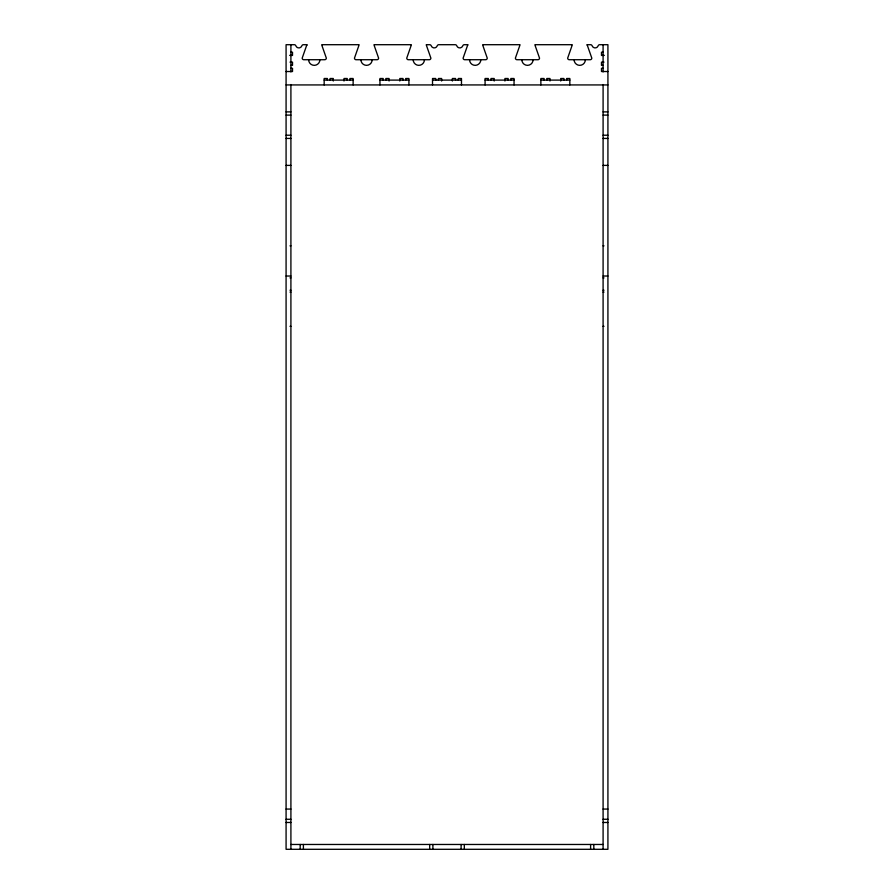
<?xml version="1.0" encoding="UTF-8"?>
<svg xmlns="http://www.w3.org/2000/svg" width="894" height="894" viewBox="0 0 894 894"><rect width="100%" height="100%" fill="white"/><g stroke="black" fill="none" stroke-linecap="round" stroke-linejoin="round"><path stroke-width="1.34" d="M306.731 45.158L302.194 58.11A1.609 1.609 0 0 0 303.804 59.719L324.723 59.719A1.609 1.609 0 0 0 326.332 58.11L321.806 45.158A1.609 1.609 0 0 1 321.739 44.7L359.075 44.7A1.609 1.609 0 0 1 359.008 45.158L354.471 58.11A1.609 1.609 0 0 0 356.08 59.719L377 59.719A1.609 1.609 0 0 0 378.609 58.11L374.072 45.158A1.609 1.609 0 0 1 374.005 44.7L411.341 44.7A1.609 1.609 0 0 1 411.274 45.158L406.748 58.11A1.609 1.609 0 0 0 408.357 59.719L429.276 59.719A1.609 1.609 0 0 0 430.886 58.11L426.349 45.158A1.609 1.609 0 0 1 426.282 44.7L429.679 44.7A1.609 1.609 0 0 1 431.187 45.773A3.218 3.218 0 0 0 437.267 45.773A1.609 1.609 0 0 1 438.775 44.7L455.225 44.7A1.609 1.609 0 0 1 456.733 45.773A3.218 3.218 0 0 0 462.813 45.773A1.609 1.609 0 0 1 464.321 44.7L467.718 44.7A1.609 1.609 0 0 1 467.651 45.158L463.114 58.11A1.609 1.609 0 0 0 464.724 59.719L485.643 59.719A1.609 1.609 0 0 0 487.252 58.11L482.726 45.158A1.609 1.609 0 0 1 482.659 44.7L519.995 44.7A1.609 1.609 0 0 1 519.928 45.158L515.391 58.11A1.609 1.609 0 0 0 517 59.719L537.92 59.719A1.609 1.609 0 0 0 539.529 58.11L534.992 45.158A1.609 1.609 0 0 1 534.925 44.7L572.261 44.7A1.609 1.609 0 0 1 572.194 45.158L567.668 58.11A1.609 1.609 0 0 0 569.277 59.719L590.196 59.719A1.609 1.609 0 0 0 591.806 58.11L587.269 45.158A1.609 1.609 0 0 1 587.202 44.7L590.599 44.7A1.609 1.609 0 0 1 592.107 45.773A3.218 3.218 0 0 0 598.187 45.773A1.609 1.609 0 0 1 599.695 44.7L607.92 44.7L607.92 849.3L286.08 849.3L286.08 44.7L294.305 44.7A1.609 1.609 0 0 1 295.813 45.773A3.218 3.218 0 0 0 301.893 45.773A1.609 1.609 0 0 1 303.401 44.7L306.798 44.7A1.609 1.609 0 0 1 306.731 45.158A1.609 1.609 0 0 0 306.798 44.7M290.908 52.21L292.517 52.21L292.517 55.428L290.103 55.428M603.092 52.21L601.483 52.21L601.483 55.428L603.897 55.428M290.002 55.227L290.908 55.227M603.092 55.227L603.998 55.227M290.002 62.133L292.517 62.133L292.517 65.351L290.908 65.351M603.998 62.133L601.483 62.133L601.483 65.351L603.092 65.351M290.908 68.302L292.517 68.302L292.517 71.52L286.08 71.52M603.092 68.302L601.483 68.302L601.483 71.52L607.92 71.52M324.164 80.102L353.13 80.102M379.95 80.102L408.916 80.102M432.517 80.102L461.483 80.102M485.084 80.102L514.05 80.102M540.87 80.102L569.836 80.102M286.08 84.93L607.92 84.93M286.08 111.884L290.908 111.884M603.092 111.884L607.92 111.884M286.08 115.102L290.908 115.102M603.092 115.102L607.92 115.102M286.08 135.218L290.908 135.218M603.092 135.218L607.92 135.218M286.08 138.436L290.908 138.436M603.092 138.436L607.92 138.436M286.08 165.39L290.908 165.39M603.092 165.39L607.92 165.39M290.002 245.85L290.908 245.85M603.092 245.85L603.998 245.85M286.08 276.022L290.908 276.022M603.092 276.022L607.92 276.022M290.002 277.9L290.908 277.9M603.092 277.9L603.998 277.9M290.002 290.237L290.908 290.237M603.092 290.237L603.998 290.237M290.002 292.114L290.908 292.114M603.092 292.114L603.998 292.114M290.002 326.31L290.908 326.31M603.092 326.31L603.998 326.31M286.08 809.07L290.908 809.07M603.092 809.07L607.92 809.07M286.08 819.262L290.908 819.262M603.092 819.262L607.92 819.262M286.08 822.48L290.908 822.48M603.092 822.48L607.92 822.48M290.908 844.472L603.092 844.472M603.092 44.7L603.092 71.922M603.092 84.528L603.092 849.3M593.817 844.472L593.817 849.3M590.599 844.472L590.599 849.3M569.836 84.93L569.836 78.493L566.617 78.493L566.617 80.102M563.935 80.102L563.935 78.493L560.717 78.493L560.717 81.008M549.989 81.008L549.989 78.493L546.77 78.493L546.77 80.102M544.088 80.102L544.088 78.493L540.87 78.493L540.87 84.93M514.05 84.93L514.05 78.493L510.832 78.493L510.832 80.102M508.15 80.102L508.15 78.493L504.931 78.493L504.931 81.008M494.203 81.008L494.203 78.493L490.985 78.493L490.985 80.102M488.303 80.102L488.303 78.493L485.084 78.493L485.084 84.93M464.321 844.472L464.321 849.3M461.483 84.93L461.483 78.493L458.264 78.493L458.264 80.102M461.103 844.472L461.103 849.3M455.582 80.102L455.582 78.493L452.364 78.493L452.364 81.008M441.636 81.008L441.636 78.493L438.418 78.493L438.418 80.102M435.736 80.102L435.736 78.493L432.517 78.493L432.517 84.93M432.897 844.472L432.897 849.3M429.679 844.472L429.679 849.3M408.916 84.93L408.916 78.493L405.697 78.493L405.697 80.102M403.015 80.102L403.015 78.493L399.797 78.493L399.797 81.008M389.069 81.008L389.069 78.493L385.85 78.493L385.85 80.102M383.168 80.102L383.168 78.493L379.95 78.493L379.95 84.93M353.13 84.93L353.13 78.493L349.912 78.493L349.912 80.102M347.23 80.102L347.23 78.493L344.011 78.493L344.011 81.008M333.283 81.008L333.283 78.493L330.065 78.493L330.065 80.102M327.383 80.102L327.383 78.493L324.164 78.493L324.164 84.93M303.401 844.472L303.401 849.3M300.183 844.472L300.183 849.3M290.908 44.7L290.908 71.922M290.908 84.528L290.908 849.3M585.369 59.719A5.632 5.632 0 0 1 579.737 65.351A5.632 5.632 0 0 1 574.104 59.719M533.092 59.719A5.632 5.632 0 0 1 527.46 65.351A5.632 5.632 0 0 1 521.828 59.719M480.816 59.719A5.632 5.632 0 0 1 475.183 65.351A5.632 5.632 0 0 1 469.551 59.719M467.718 44.7A1.609 1.609 0 0 1 467.651 45.158M424.449 59.719A5.632 5.632 0 0 1 418.817 65.351A5.632 5.632 0 0 1 413.184 59.719M372.172 59.719A5.632 5.632 0 0 1 366.54 65.351A5.632 5.632 0 0 1 360.908 59.719M319.896 59.719A5.632 5.632 0 0 1 314.263 65.351A5.632 5.632 0 0 1 308.631 59.719M587.269 45.158A1.609 1.609 0 0 1 587.202 44.7"/></g></svg>
